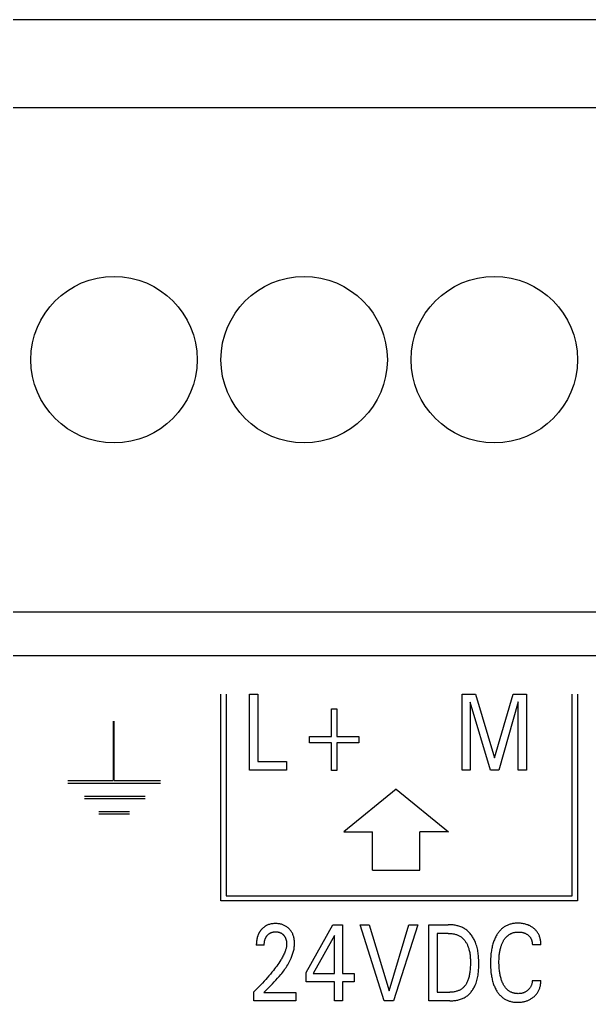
# Model space of a CAD drawing. Extents: x 867151 to 1787449, y -2071112 to -1028603.
# Drawn here: x 871116.16 to 871128.15, y -1032627.61 to -1032606.95 of the extents above; entities that cross this region are included whole.
import ezdxf

# ---------------------------------------------------------------- set-up
doc = ezdxf.new("R2010")
doc.units = 0
doc.header["$LTSCALE"] = 4
doc.header["$MEASUREMENT"] = 0
doc.layers.get('0').update_dxf_attribs({"linetype": 'CONTINUOUS'})
doc.layers.add('20000_FRONT_O', color=7, linetype='CONTINUOUS')

# ---------------------------------------------------------------- blocks, each defined once
blk = doc.blocks.new('CPU')
at = {"layer": '20000_FRONT_O', "color": 7, "linetype": 'Continuous'}
for p, q in [((82731.018, 11093.673), (82812.298, 11093.673)), ((82731.018, 11091.823), (82812.298, 11091.823)), ((82732.104, 11081.223), (82812.298, 11081.223)), ((82822.658, 11080.293), (82734.658, 11080.293)), ((82743.908, 11075.143), (82743.908, 11079.493)), ((82744.018, 11079.493), (82744.018, 11075.253)), ((82744.507, 11077.893), (82744.507, 11079.493)), ((82744.507, 11079.493), (82744.682, 11079.493)), ((82744.682, 11079.493), (82744.682, 11078.074)), ((82748.979, 11077.893), (82748.979, 11079.493)), ((82748.979, 11079.493), (82749.262, 11079.493)), ((82749.262, 11079.493), (82749.664, 11078.153)), ((82749.664, 11078.153), (82750.054, 11079.493)), ((82750.054, 11079.493), (82750.337, 11079.493)), ((82750.337, 11079.493), (82750.337, 11077.893)), ((82751.298, 11075.253), (82751.298, 11079.493)), ((82751.408, 11079.493), (82751.408, 11075.143)), ((82749.154, 11079.325), (82749.154, 11077.893)), ((82749.575, 11077.893), (82749.154, 11079.325)), ((82750.162, 11079.327), (82749.751, 11077.893)), ((82750.162, 11077.893), (82750.162, 11079.327)), ((82746.235, 11078.6), (82746.235, 11079.182)), ((82746.235, 11079.182), (82746.343, 11079.182)), ((82746.343, 11079.182), (82746.343, 11078.6)), ((82741.637, 11078.921), (82741.637, 11077.672)), ((82741.662, 11077.672), (82741.662, 11078.921)), ((82745.769, 11078.464), (82745.769, 11078.6)), ((82745.769, 11078.6), (82746.235, 11078.6)), ((82746.235, 11078.464), (82745.769, 11078.464)), ((82746.235, 11077.882), (82746.235, 11078.464)), ((82746.343, 11078.6), (82746.809, 11078.6)), ((82746.343, 11078.464), (82746.343, 11077.882)), ((82746.809, 11078.464), (82746.343, 11078.464)), ((82746.809, 11078.6), (82746.809, 11078.464)), ((82744.682, 11078.074), (82745.287, 11078.074)), ((82745.287, 11078.074), (82745.287, 11077.893)), ((82745.287, 11077.893), (82744.507, 11077.893)), ((82746.343, 11077.882), (82746.235, 11077.882)), ((82749.154, 11077.893), (82748.979, 11077.893)), ((82749.751, 11077.893), (82749.575, 11077.893)), ((82750.337, 11077.893), (82750.162, 11077.893)), ((82740.687, 11077.672), (82741.637, 11077.672)), ((82740.687, 11077.622), (82742.636, 11077.622)), ((82741.662, 11077.672), (82742.637, 11077.672)), ((82747.595, 11077.493), (82746.495, 11076.593)), ((82747.595, 11077.493), (82748.695, 11076.593)), ((82741.037, 11077.347), (82742.312, 11077.347)), ((82741.037, 11077.297), (82742.312, 11077.297)), ((82741.337, 11077.022), (82741.987, 11077.022)), ((82741.337, 11076.972), (82741.987, 11076.972)), ((82746.495, 11076.593), (82747.095, 11076.593)), ((82747.095, 11075.793), (82747.095, 11076.593)), ((82748.095, 11075.793), (82748.095, 11076.593)), ((82748.695, 11076.593), (82748.095, 11076.593)), ((82747.095, 11075.793), (82748.095, 11075.793)), ((82751.408, 11075.143), (82743.908, 11075.143)), ((82744.018, 11075.253), (82751.298, 11075.253)), ((82745.698, 11073.636), (82746.262, 11074.643)), ((82746.262, 11074.643), (82746.465, 11074.643)), ((82746.465, 11074.643), (82746.465, 11073.617)), ((82747.344, 11073.043), (82746.836, 11074.643)), ((82746.836, 11074.643), (82747.025, 11074.643)), ((82747.025, 11074.643), (82747.444, 11073.252)), ((82747.444, 11073.252), (82747.858, 11074.643)), ((82748.048, 11074.643), (82747.54, 11073.043)), ((82747.858, 11074.643), (82748.048, 11074.643)), ((82748.282, 11073.043), (82748.282, 11074.643)), ((82748.282, 11074.643), (82748.687, 11074.643)), ((82746.293, 11074.415), (82745.848, 11073.617)), ((82746.293, 11073.617), (82746.293, 11074.415)), ((82748.457, 11074.461), (82748.457, 11073.224)), ((82748.687, 11074.461), (82748.457, 11074.461)), ((82744.818, 11074.21), (82744.652, 11074.21)), ((82750.638, 11074.218), (82750.459, 11074.218)), ((82745.698, 11073.443), (82745.698, 11073.636)), ((82745.848, 11073.617), (82746.293, 11073.617)), ((82746.465, 11073.617), (82746.707, 11073.617)), ((82746.707, 11073.617), (82746.707, 11073.443)), ((82750.459, 11073.467), (82750.638, 11073.467)), ((82746.293, 11073.443), (82745.698, 11073.443)), ((82746.293, 11073.043), (82746.293, 11073.443)), ((82746.465, 11073.443), (82746.465, 11073.043)), ((82746.707, 11073.443), (82746.465, 11073.443)), ((82744.6, 11073.043), (82744.6, 11073.234)), ((82744.808, 11073.217), (82745.482, 11073.217)), ((82745.482, 11073.217), (82745.482, 11073.043)), ((82748.457, 11073.224), (82748.723, 11073.224)), ((82745.482, 11073.043), (82744.6, 11073.043)), ((82746.465, 11073.043), (82746.293, 11073.043)), ((82747.54, 11073.043), (82747.344, 11073.043)), ((82748.722, 11073.043), (82748.282, 11073.043))]:
    blk.add_line(p, q, dxfattribs=at)
for points in [[(82744.783, 11074.565), (82744.775, 11074.558), (82744.768, 11074.551), (82744.763, 11074.545), (82744.757, 11074.539), (82744.752, 11074.533), (82744.747, 11074.526), (82744.742, 11074.52), (82744.737, 11074.513), (82744.733, 11074.507), (82744.728, 11074.5), (82744.724, 11074.493), (82744.719, 11074.487), (82744.715, 11074.48), (82744.711, 11074.473), (82744.707, 11074.466), (82744.704, 11074.458), (82744.7, 11074.451), (82744.696, 11074.443), (82744.693, 11074.435), (82744.69, 11074.427), (82744.686, 11074.419), (82744.684, 11074.411), (82744.681, 11074.403), (82744.678, 11074.395), (82744.676, 11074.387), (82744.673, 11074.378), (82744.671, 11074.37), (82744.669, 11074.362), (82744.667, 11074.353), (82744.665, 11074.345), (82744.663, 11074.335), (82744.661, 11074.325), (82744.66, 11074.314), (82744.658, 11074.304), (82744.657, 11074.294), (82744.656, 11074.283), (82744.655, 11074.273), (82744.654, 11074.262), (82744.653, 11074.252), (82744.653, 11074.242), (82744.652, 11074.231), (82744.652, 11074.221), (82744.652, 11074.21)], [(82744.808, 11073.217), (82744.845, 11073.254), (82744.882, 11073.291), (82744.919, 11073.327), (82744.956, 11073.364), (82744.993, 11073.402), (82745.029, 11073.439), (82745.065, 11073.477), (82745.1, 11073.516), (82745.134, 11073.555), (82745.168, 11073.595), (82745.188, 11073.619), (82745.207, 11073.644), (82745.226, 11073.669), (82745.244, 11073.694), (82745.262, 11073.719), (82745.279, 11073.745), (82745.296, 11073.771), (82745.312, 11073.798), (82745.328, 11073.825), (82745.343, 11073.852), (82745.357, 11073.88), (82745.371, 11073.908), (82745.384, 11073.937), (82745.393, 11073.958), (82745.401, 11073.979), (82745.409, 11074), (82745.416, 11074.021), (82745.423, 11074.043), (82745.43, 11074.065), (82745.435, 11074.087), (82745.44, 11074.109), (82745.445, 11074.131), (82745.448, 11074.153), (82745.451, 11074.175), (82745.454, 11074.197), (82745.455, 11074.22), (82745.456, 11074.242), (82745.456, 11074.264), (82745.455, 11074.285), (82745.453, 11074.307), (82745.45, 11074.328), (82745.447, 11074.35), (82745.442, 11074.371), (82745.438, 11074.387), (82745.434, 11074.403), (82745.429, 11074.418), (82745.423, 11074.434), (82745.417, 11074.449), (82745.41, 11074.464), (82745.402, 11074.478), (82745.394, 11074.492), (82745.385, 11074.505), (82745.376, 11074.517), (82745.366, 11074.53), (82745.356, 11074.542), (82745.346, 11074.553), (82745.334, 11074.564), (82745.322, 11074.575), (82745.31, 11074.586), (82745.297, 11074.595), (82745.283, 11074.605), (82745.269, 11074.613), (82745.255, 11074.621), (82745.24, 11074.628), (82745.225, 11074.635), (82745.21, 11074.641), (82745.194, 11074.646), (82745.178, 11074.651), (82745.162, 11074.655), (82745.144, 11074.659), (82745.126, 11074.662), (82745.108, 11074.664), (82745.09, 11074.665), (82745.072, 11074.666), (82745.054, 11074.666), (82745.035, 11074.666), (82745.017, 11074.665), (82744.998, 11074.663), (82744.98, 11074.661), (82744.962, 11074.658), (82744.944, 11074.653), (82744.927, 11074.649), (82744.911, 11074.644), (82744.895, 11074.638), (82744.879, 11074.631), (82744.863, 11074.623), (82744.848, 11074.615), (82744.834, 11074.606), (82744.821, 11074.597), (82744.808, 11074.587), (82744.795, 11074.576), (82744.783, 11074.565)], [(82744.818, 11074.21), (82744.818, 11074.221), (82744.819, 11074.231), (82744.819, 11074.241), (82744.82, 11074.251), (82744.821, 11074.262), (82744.822, 11074.272), (82744.824, 11074.282), (82744.825, 11074.292), (82744.827, 11074.301), (82744.829, 11074.31), (82744.832, 11074.319), (82744.834, 11074.327), (82744.837, 11074.336), (82744.84, 11074.344), (82744.843, 11074.353), (82744.847, 11074.361), (82744.85, 11074.368), (82744.854, 11074.375), (82744.857, 11074.381), (82744.861, 11074.388), (82744.865, 11074.394), (82744.869, 11074.4), (82744.874, 11074.406), (82744.878, 11074.412), (82744.883, 11074.418), (82744.888, 11074.423), (82744.893, 11074.429), (82744.898, 11074.434), (82744.903, 11074.438), (82744.908, 11074.443), (82744.914, 11074.448), (82744.919, 11074.452), (82744.925, 11074.456), (82744.931, 11074.46), (82744.937, 11074.464), (82744.943, 11074.467), (82744.949, 11074.471), (82744.955, 11074.474), (82744.962, 11074.476), (82744.968, 11074.479), (82744.975, 11074.481), (82744.981, 11074.484), (82744.988, 11074.486), (82744.996, 11074.488), (82745.004, 11074.489), (82745.012, 11074.491), (82745.021, 11074.492), (82745.029, 11074.493), (82745.037, 11074.493), (82745.046, 11074.494), (82745.054, 11074.494), (82745.062, 11074.494), (82745.07, 11074.494), (82745.078, 11074.493), (82745.087, 11074.492), (82745.095, 11074.491), (82745.103, 11074.49), (82745.111, 11074.489), (82745.119, 11074.487), (82745.126, 11074.485), (82745.133, 11074.483), (82745.14, 11074.48), (82745.147, 11074.478), (82745.154, 11074.475), (82745.161, 11074.472), (82745.168, 11074.469), (82745.174, 11074.465), (82745.181, 11074.462), (82745.187, 11074.458), (82745.193, 11074.453), (82745.199, 11074.449), (82745.205, 11074.444), (82745.21, 11074.44), (82745.216, 11074.435), (82745.221, 11074.429), (82745.226, 11074.424), (82745.231, 11074.419), (82745.235, 11074.413), (82745.24, 11074.407), (82745.244, 11074.402), (82745.248, 11074.396), (82745.252, 11074.389), (82745.256, 11074.383), (82745.259, 11074.377), (82745.263, 11074.37), (82745.266, 11074.363), (82745.269, 11074.356), (82745.272, 11074.349), (82745.274, 11074.341), (82745.276, 11074.334), (82745.279, 11074.326), (82745.28, 11074.319), (82745.282, 11074.311), (82745.284, 11074.303), (82745.286, 11074.294), (82745.287, 11074.286), (82745.288, 11074.277), (82745.289, 11074.268), (82745.289, 11074.259), (82745.29, 11074.251), (82745.29, 11074.242), (82745.29, 11074.233)], [(82748.722, 11073.043), (82748.742, 11073.043), (82748.763, 11073.043), (82748.784, 11073.045), (82748.805, 11073.047), (82748.826, 11073.049), (82748.846, 11073.052), (82748.867, 11073.055), (82748.888, 11073.059), (82748.908, 11073.064), (82748.928, 11073.07), (82748.948, 11073.076), (82748.968, 11073.083), (82748.987, 11073.09), (82749.006, 11073.099), (82749.025, 11073.108), (82749.043, 11073.118), (82749.06, 11073.129), (82749.076, 11073.14), (82749.092, 11073.151), (82749.107, 11073.164), (82749.121, 11073.177), (82749.135, 11073.19), (82749.149, 11073.205), (82749.162, 11073.219), (82749.174, 11073.234), (82749.186, 11073.25), (82749.198, 11073.266), (82749.209, 11073.283), (82749.219, 11073.3), (82749.229, 11073.317), (82749.239, 11073.334), (82749.247, 11073.352), (82749.256, 11073.37), (82749.264, 11073.388), (82749.274, 11073.415), (82749.284, 11073.443), (82749.292, 11073.471), (82749.3, 11073.499), (82749.306, 11073.527), (82749.312, 11073.556), (82749.316, 11073.585), (82749.32, 11073.614), (82749.324, 11073.643), (82749.326, 11073.672), (82749.328, 11073.701), (82749.33, 11073.731), (82749.331, 11073.76), (82749.331, 11073.79), (82749.331, 11073.819), (82749.331, 11073.849), (82749.331, 11073.878), (82749.33, 11073.907), (82749.329, 11073.936), (82749.327, 11073.966), (82749.325, 11073.995), (82749.322, 11074.024), (82749.318, 11074.052), (82749.314, 11074.081), (82749.309, 11074.11), (82749.303, 11074.138), (82749.296, 11074.166), (82749.289, 11074.194), (82749.28, 11074.222), (82749.27, 11074.249), (82749.26, 11074.277), (82749.251, 11074.296), (82749.243, 11074.315), (82749.233, 11074.333), (82749.223, 11074.352), (82749.213, 11074.37), (82749.202, 11074.388), (82749.19, 11074.405), (82749.178, 11074.422), (82749.166, 11074.439), (82749.152, 11074.455), (82749.139, 11074.471), (82749.124, 11074.486), (82749.11, 11074.5), (82749.094, 11074.514), (82749.078, 11074.527), (82749.062, 11074.539), (82749.045, 11074.551), (82749.028, 11074.562), (82749.01, 11074.572), (82748.991, 11074.581), (82748.972, 11074.59), (82748.953, 11074.598), (82748.934, 11074.605), (82748.914, 11074.611), (82748.894, 11074.617), (82748.874, 11074.622), (82748.853, 11074.627), (82748.832, 11074.63), (82748.812, 11074.634), (82748.791, 11074.637), (82748.77, 11074.639), (82748.749, 11074.64), (82748.728, 11074.642), (82748.708, 11074.642), (82748.687, 11074.643)], [(82750.638, 11074.218), (82750.638, 11074.236), (82750.638, 11074.255), (82750.637, 11074.273), (82750.635, 11074.291), (82750.632, 11074.309), (82750.629, 11074.326), (82750.625, 11074.344), (82750.621, 11074.362), (82750.616, 11074.377), (82750.611, 11074.393), (82750.606, 11074.408), (82750.599, 11074.423), (82750.592, 11074.438), (82750.585, 11074.452), (82750.577, 11074.466), (82750.568, 11074.48), (82750.559, 11074.493), (82750.549, 11074.506), (82750.539, 11074.518), (82750.528, 11074.53), (82750.517, 11074.542), (82750.505, 11074.553), (82750.493, 11074.563), (82750.481, 11074.573), (82750.468, 11074.583), (82750.455, 11074.592), (82750.442, 11074.6), (82750.428, 11074.608), (82750.414, 11074.616), (82750.4, 11074.623), (82750.385, 11074.629), (82750.368, 11074.637), (82750.349, 11074.643), (82750.331, 11074.649), (82750.313, 11074.655), (82750.294, 11074.659), (82750.275, 11074.663), (82750.254, 11074.667), (82750.233, 11074.67), (82750.213, 11074.672), (82750.192, 11074.673), (82750.171, 11074.674), (82750.15, 11074.674), (82750.132, 11074.674), (82750.114, 11074.673), (82750.096, 11074.672), (82750.078, 11074.67), (82750.06, 11074.668), (82750.042, 11074.665), (82750.025, 11074.661), (82750.007, 11074.657), (82749.99, 11074.652), (82749.973, 11074.647), (82749.957, 11074.641), (82749.941, 11074.635), (82749.926, 11074.628), (82749.911, 11074.62), (82749.896, 11074.612), (82749.881, 11074.604), (82749.867, 11074.595), (82749.853, 11074.585), (82749.84, 11074.575), (82749.827, 11074.564), (82749.813, 11074.553), (82749.8, 11074.54), (82749.787, 11074.527), (82749.775, 11074.514), (82749.763, 11074.5), (82749.752, 11074.486), (82749.741, 11074.472), (82749.731, 11074.457), (82749.721, 11074.442), (82749.711, 11074.427), (82749.7, 11074.408), (82749.689, 11074.388), (82749.679, 11074.368), (82749.669, 11074.347), (82749.66, 11074.327), (82749.652, 11074.306), (82749.644, 11074.285), (82749.637, 11074.264), (82749.629, 11074.239), (82749.622, 11074.215), (82749.616, 11074.191), (82749.61, 11074.166), (82749.605, 11074.141), (82749.6, 11074.116), (82749.596, 11074.091), (82749.592, 11074.066), (82749.588, 11074.033), (82749.584, 11074), (82749.582, 11073.967), (82749.58, 11073.934), (82749.578, 11073.901), (82749.577, 11073.868), (82749.577, 11073.835)], [(82748.687, 11074.461), (82748.703, 11074.461), (82748.719, 11074.46), (82748.735, 11074.459), (82748.751, 11074.458), (82748.767, 11074.456), (82748.783, 11074.454), (82748.799, 11074.451), (82748.815, 11074.448), (82748.831, 11074.444), (82748.846, 11074.439), (82748.862, 11074.435), (82748.877, 11074.429), (82748.892, 11074.423), (82748.906, 11074.417), (82748.92, 11074.409), (82748.934, 11074.402), (82748.948, 11074.393), (82748.96, 11074.385), (82748.972, 11074.375), (82748.984, 11074.366), (82748.995, 11074.355), (82749.006, 11074.345), (82749.016, 11074.333), (82749.026, 11074.322), (82749.036, 11074.31), (82749.045, 11074.298), (82749.054, 11074.285), (82749.062, 11074.272), (82749.07, 11074.259), (82749.078, 11074.245), (82749.085, 11074.232), (82749.092, 11074.218), (82749.098, 11074.204), (82749.104, 11074.189), (82749.112, 11074.168), (82749.12, 11074.146), (82749.126, 11074.124), (82749.132, 11074.101), (82749.137, 11074.079), (82749.141, 11074.056), (82749.145, 11074.034), (82749.148, 11074.011), (82749.15, 11073.988), (82749.152, 11073.965), (82749.154, 11073.942), (82749.155, 11073.919), (82749.156, 11073.896), (82749.156, 11073.873), (82749.156, 11073.85), (82749.156, 11073.819), (82749.155, 11073.787), (82749.154, 11073.756), (82749.152, 11073.725), (82749.149, 11073.694), (82749.146, 11073.663), (82749.143, 11073.641), (82749.14, 11073.619), (82749.136, 11073.597), (82749.132, 11073.576), (82749.127, 11073.554), (82749.122, 11073.533), (82749.115, 11073.511), (82749.11, 11073.494), (82749.104, 11073.476), (82749.097, 11073.459), (82749.09, 11073.443), (82749.082, 11073.426), (82749.074, 11073.41), (82749.065, 11073.394), (82749.057, 11073.382), (82749.049, 11073.371), (82749.04, 11073.359), (82749.031, 11073.348), (82749.022, 11073.338), (82749.012, 11073.327), (82749.002, 11073.318), (82748.991, 11073.308), (82748.98, 11073.3), (82748.969, 11073.291), (82748.957, 11073.283), (82748.945, 11073.276), (82748.932, 11073.269), (82748.919, 11073.263), (82748.906, 11073.257), (82748.893, 11073.252), (82748.88, 11073.247), (82748.866, 11073.243), (82748.849, 11073.238), (82748.831, 11073.234), (82748.813, 11073.231), (82748.795, 11073.228), (82748.777, 11073.226), (82748.759, 11073.225), (82748.741, 11073.224), (82748.723, 11073.224)], [(82749.767, 11074.033), (82749.77, 11074.052), (82749.772, 11074.07), (82749.776, 11074.089), (82749.779, 11074.107), (82749.783, 11074.125), (82749.788, 11074.144), (82749.793, 11074.162), (82749.798, 11074.18), (82749.802, 11074.194), (82749.807, 11074.208), (82749.812, 11074.221), (82749.817, 11074.235), (82749.823, 11074.249), (82749.829, 11074.262), (82749.835, 11074.275), (82749.842, 11074.288), (82749.849, 11074.301), (82749.855, 11074.312), (82749.862, 11074.322), (82749.868, 11074.332), (82749.875, 11074.342), (82749.883, 11074.352), (82749.89, 11074.362), (82749.898, 11074.371), (82749.906, 11074.38), (82749.914, 11074.389), (82749.923, 11074.398), (82749.932, 11074.406), (82749.94, 11074.412), (82749.948, 11074.419), (82749.956, 11074.425), (82749.964, 11074.431), (82749.973, 11074.437), (82749.982, 11074.442), (82749.991, 11074.447), (82750, 11074.452), (82750.009, 11074.457), (82750.019, 11074.461), (82750.028, 11074.465), (82750.038, 11074.469), (82750.049, 11074.472), (82750.061, 11074.476), (82750.072, 11074.479), (82750.084, 11074.481), (82750.096, 11074.484), (82750.108, 11074.485), (82750.12, 11074.487), (82750.132, 11074.488), (82750.144, 11074.489), (82750.156, 11074.489), (82750.168, 11074.489), (82750.18, 11074.489), (82750.192, 11074.489), (82750.205, 11074.488), (82750.217, 11074.486), (82750.229, 11074.485), (82750.241, 11074.483), (82750.253, 11074.48), (82750.264, 11074.477), (82750.275, 11074.474), (82750.286, 11074.471), (82750.296, 11074.467), (82750.307, 11074.462), (82750.317, 11074.458), (82750.327, 11074.452), (82750.336, 11074.447), (82750.346, 11074.441), (82750.355, 11074.435), (82750.364, 11074.428), (82750.371, 11074.422), (82750.378, 11074.416), (82750.386, 11074.409), (82750.392, 11074.402), (82750.399, 11074.395), (82750.405, 11074.388), (82750.411, 11074.38), (82750.417, 11074.373), (82750.422, 11074.365), (82750.427, 11074.356), (82750.431, 11074.348), (82750.435, 11074.339), (82750.439, 11074.33), (82750.442, 11074.321), (82750.446, 11074.312), (82750.448, 11074.303), (82750.451, 11074.292), (82750.453, 11074.282), (82750.455, 11074.271), (82750.457, 11074.261), (82750.458, 11074.25), (82750.458, 11074.24), (82750.459, 11074.229), (82750.459, 11074.218)], [(82745.29, 11074.233), (82745.289, 11074.218), (82745.288, 11074.203), (82745.286, 11074.188), (82745.284, 11074.173), (82745.281, 11074.158), (82745.277, 11074.143), (82745.273, 11074.128), (82745.269, 11074.114), (82745.264, 11074.099), (82745.259, 11074.085), (82745.251, 11074.063), (82745.242, 11074.042), (82745.232, 11074.021), (82745.222, 11074.001), (82745.212, 11073.98), (82745.201, 11073.96), (82745.189, 11073.94), (82745.178, 11073.921), (82745.166, 11073.901), (82745.145, 11073.869), (82745.124, 11073.837), (82745.102, 11073.805), (82745.08, 11073.774), (82745.057, 11073.743), (82745.034, 11073.712), (82745.01, 11073.682), (82744.979, 11073.643), (82744.948, 11073.605), (82744.916, 11073.567), (82744.883, 11073.529), (82744.85, 11073.491), (82744.816, 11073.454), (82744.781, 11073.416), (82744.746, 11073.38), (82744.71, 11073.343), (82744.674, 11073.306), (82744.637, 11073.27), (82744.6, 11073.234)], [(82750.459, 11073.467), (82750.457, 11073.452), (82750.455, 11073.438), (82750.453, 11073.424), (82750.449, 11073.41), (82750.446, 11073.396), (82750.441, 11073.382), (82750.438, 11073.371), (82750.433, 11073.361), (82750.429, 11073.351), (82750.424, 11073.341), (82750.419, 11073.331), (82750.413, 11073.321), (82750.407, 11073.312), (82750.401, 11073.303), (82750.394, 11073.295), (82750.387, 11073.286), (82750.379, 11073.279), (82750.372, 11073.271), (82750.364, 11073.264), (82750.355, 11073.257), (82750.347, 11073.25), (82750.337, 11073.244), (82750.328, 11073.237), (82750.318, 11073.232), (82750.309, 11073.226), (82750.299, 11073.222), (82750.288, 11073.217), (82750.277, 11073.213), (82750.267, 11073.209), (82750.256, 11073.206), (82750.244, 11073.203), (82750.233, 11073.2), (82750.219, 11073.198), (82750.204, 11073.196), (82750.189, 11073.194), (82750.174, 11073.194), (82750.16, 11073.193), (82750.146, 11073.194), (82750.133, 11073.194), (82750.12, 11073.195), (82750.106, 11073.197), (82750.093, 11073.199), (82750.08, 11073.201), (82750.067, 11073.204), (82750.054, 11073.208), (82750.042, 11073.212), (82750.029, 11073.217), (82750.017, 11073.222), (82750.006, 11073.227), (82749.994, 11073.233), (82749.983, 11073.24), (82749.973, 11073.247), (82749.962, 11073.254), (82749.952, 11073.262), (82749.942, 11073.27), (82749.932, 11073.278), (82749.923, 11073.287), (82749.913, 11073.297), (82749.904, 11073.308), (82749.895, 11073.319), (82749.886, 11073.331), (82749.878, 11073.342), (82749.87, 11073.354), (82749.862, 11073.366), (82749.855, 11073.379), (82749.848, 11073.391), (82749.842, 11073.404), (82749.834, 11073.422), (82749.826, 11073.44), (82749.819, 11073.458), (82749.812, 11073.476), (82749.806, 11073.494), (82749.8, 11073.513), (82749.795, 11073.532), (82749.789, 11073.553), (82749.784, 11073.575), (82749.78, 11073.596), (82749.776, 11073.618), (82749.772, 11073.64), (82749.769, 11073.662), (82749.766, 11073.684), (82749.763, 11073.713), (82749.761, 11073.743), (82749.759, 11073.772), (82749.758, 11073.802), (82749.757, 11073.832), (82749.757, 11073.861), (82749.757, 11073.886), (82749.758, 11073.91), (82749.759, 11073.935), (82749.76, 11073.96), (82749.762, 11073.984), (82749.764, 11074.009), (82749.767, 11074.033)], [(82749.577, 11073.835), (82749.577, 11073.802), (82749.578, 11073.769), (82749.58, 11073.737), (82749.582, 11073.704), (82749.584, 11073.671), (82749.588, 11073.638), (82749.592, 11073.606), (82749.596, 11073.581), (82749.6, 11073.556), (82749.605, 11073.531), (82749.61, 11073.507), (82749.616, 11073.483), (82749.622, 11073.458), (82749.629, 11073.434), (82749.637, 11073.41), (82749.645, 11073.389), (82749.652, 11073.368), (82749.661, 11073.348), (82749.67, 11073.327), (82749.68, 11073.307), (82749.69, 11073.287), (82749.701, 11073.268), (82749.712, 11073.249), (82749.722, 11073.234), (82749.732, 11073.22), (82749.742, 11073.205), (82749.753, 11073.191), (82749.764, 11073.178), (82749.776, 11073.165), (82749.788, 11073.152), (82749.801, 11073.14), (82749.814, 11073.128), (82749.827, 11073.117), (82749.84, 11073.106), (82749.854, 11073.097), (82749.868, 11073.087), (82749.882, 11073.079), (82749.896, 11073.07), (82749.911, 11073.063), (82749.926, 11073.055), (82749.941, 11073.049), (82749.957, 11073.043), (82749.973, 11073.037), (82749.99, 11073.032), (82750.007, 11073.027), (82750.025, 11073.023), (82750.042, 11073.02), (82750.06, 11073.017), (82750.078, 11073.015), (82750.096, 11073.013), (82750.114, 11073.012), (82750.132, 11073.011), (82750.15, 11073.011), (82750.17, 11073.011), (82750.191, 11073.012), (82750.211, 11073.014), (82750.231, 11073.016), (82750.252, 11073.019), (82750.272, 11073.022), (82750.288, 11073.026), (82750.304, 11073.03), (82750.319, 11073.035), (82750.335, 11073.04), (82750.35, 11073.045), (82750.366, 11073.051), (82750.381, 11073.058), (82750.395, 11073.065), (82750.409, 11073.072), (82750.423, 11073.08), (82750.437, 11073.088), (82750.45, 11073.097), (82750.463, 11073.106), (82750.476, 11073.116), (82750.489, 11073.126), (82750.501, 11073.137), (82750.512, 11073.148), (82750.524, 11073.16), (82750.534, 11073.172), (82750.545, 11073.184), (82750.555, 11073.197), (82750.564, 11073.21), (82750.573, 11073.224), (82750.581, 11073.238), (82750.588, 11073.252), (82750.595, 11073.266), (82750.602, 11073.281), (82750.608, 11073.296), (82750.613, 11073.311), (82750.618, 11073.327), (82750.623, 11073.344), (82750.627, 11073.361), (82750.63, 11073.379), (82750.633, 11073.396), (82750.635, 11073.414), (82750.637, 11073.431), (82750.638, 11073.449), (82750.638, 11073.467)]]:
    blk.add_lwpolyline(points, dxfattribs=at)
for centre in [(82741.658, 11086.523), (82745.658, 11086.523), (82749.658, 11086.523)]:
    blk.add_circle(centre, 1.75, dxfattribs=at)

msp = doc.modelspace()

# ---------------------------------------------------------------- block references
msp.add_blockref('CPU', (788376.488, -1043700.624))

doc.saveas('drawing.dxf')
